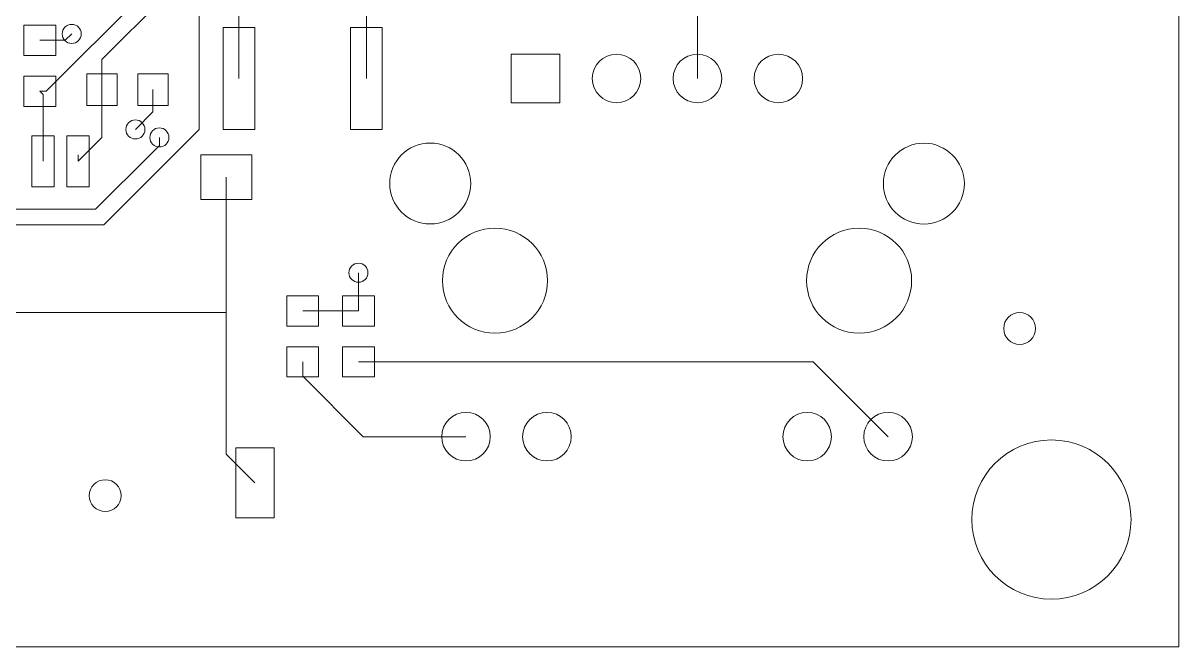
# Model space of a CAD drawing. Header units: millimetres. Extents: x 51948 to 52048, y 44936 to 45059.
# Drawn here: x 52011.86 to 52048.13, y 44935.82 to 44955.41 of the extents above; entities that cross this region are included whole.
import ezdxf

# ---------------------------------------------------------------- set-up
doc = ezdxf.new("R2010")
doc.units = ezdxf.units.MM
doc.layers.get('0').update_dxf_attribs({"linetype": 'CONTINUOUS', "lineweight": 0})

msp = doc.modelspace()

# ---------------------------------------------------------------- linework, layer by layer
for p, q in [((52048.13046, 45058.81878), (52048.13046, 44935.81928)), ((52017.38376, 44952.0702), (52017.38376, 44965.35186)), ((52022.62886, 44960.46998), (52022.62886, 44953.66786)), ((52033.02, 44958.4583), (52033.02, 44953.6704)), ((52012.58062, 44953.26908), (52016.38046, 44957.06892)), ((52014.33068, 44954.2673), (52016.88338, 44956.82)), ((52018.6309, 44957.06892), (52018.6309, 44953.66786)), ((52012.88034, 44955.34426), (52011.87958, 44955.34426)), ((52011.87958, 44955.34426), (52011.87958, 44954.3943)), ((52012.88034, 44954.3943), (52012.88034, 44955.34426)), ((52019.13128, 44955.26806), (52018.13052, 44955.26806)), ((52018.13052, 44955.26806), (52018.13052, 44952.06766)), ((52019.13128, 44952.06766), (52019.13128, 44955.26806)), ((52023.12924, 44955.26806), (52022.12848, 44955.26806)), ((52022.12848, 44955.26806), (52022.12848, 44952.06766)), ((52023.12924, 44952.06766), (52023.12924, 44955.26806)), ((52013.18006, 44954.86928), (52013.38072, 44955.06994)), ((52012.37996, 44954.86928), (52013.18006, 44954.86928)), ((52011.87958, 44954.3943), (52012.88034, 44954.3943)), ((52014.33068, 44953.31988), (52014.33068, 44954.2673)), ((52028.702, 44954.4324), (52027.178, 44954.4324)), ((52027.178, 44954.4324), (52027.178, 44952.9084)), ((52028.702, 44952.9084), (52028.702, 44954.4324)), ((52013.8557, 44953.82026), (52013.8557, 44952.8195)), ((52014.80566, 44953.82026), (52013.8557, 44953.82026)), ((52014.80566, 44952.8195), (52014.80566, 44953.82026)), ((52015.4559, 44953.82026), (52015.4559, 44952.8195)), ((52016.40586, 44953.82026), (52015.4559, 44953.82026)), ((52016.40586, 44952.8195), (52016.40586, 44953.82026)), ((52012.88034, 44953.74406), (52011.87958, 44953.74406)), ((52011.87958, 44953.74406), (52011.87958, 44952.7941)), ((52012.88034, 44952.7941), (52012.88034, 44953.74406)), ((52012.37996, 44953.26908), (52012.58062, 44953.26908)), ((52012.48156, 44953.16748), (52012.37996, 44953.26908)), ((52012.48156, 44951.06944), (52012.48156, 44953.16748)), ((52014.33068, 44953.31988), (52014.33068, 44951.81874)), ((52015.93088, 44953.31988), (52015.93088, 44952.62138)), ((52011.87958, 44952.7941), (52012.88034, 44952.7941)), ((52013.8557, 44952.8195), (52014.80566, 44952.8195)), ((52015.4559, 44952.8195), (52016.40586, 44952.8195)), ((52027.178, 44952.9084), (52028.702, 44952.9084)), ((52015.93088, 44952.62138), (52015.3797, 44952.0702)), ((52015.3797, 44950.06614), (52017.38376, 44952.0702)), ((52018.13052, 44952.06766), (52019.13128, 44952.06766)), ((52022.12848, 44952.06766), (52023.12924, 44952.06766)), ((52012.13104, 44951.86954), (52012.13104, 44950.26934)), ((52012.83208, 44951.86954), (52012.13104, 44951.86954)), ((52012.48156, 44951.06944), (52012.48156, 44951.67142)), ((52012.83208, 44950.26934), (52012.83208, 44951.86954)), ((52013.23086, 44951.86954), (52013.23086, 44950.26934)), ((52013.9319, 44951.86954), (52013.23086, 44951.86954)), ((52014.33068, 44951.81874), (52013.58138, 44951.06944)), ((52013.9319, 44950.26934), (52013.9319, 44951.86954)), ((52016.13154, 44951.81874), (52016.13154, 44951.56982)), ((52013.58138, 44951.06944), (52013.58138, 44951.2701)), ((52015.88008, 44951.31836), (52014.13002, 44949.5683)), ((52016.13154, 44951.56982), (52015.88008, 44951.31836)), ((52017.43202, 44951.26756), (52017.43202, 44949.87056)), ((52019.03222, 44951.26756), (52017.43202, 44951.26756)), ((52019.03222, 44949.87056), (52019.03222, 44951.26756)), ((52018.23212, 44950.56906), (52018.23212, 44946.31964)), ((52012.13104, 44950.26934), (52012.83208, 44950.26934)), ((52013.23086, 44950.26934), (52013.9319, 44950.26934)), ((52014.38402, 44949.07046), (52015.3797, 44950.06614)), ((52017.43202, 44949.87056), (52019.03222, 44949.87056)), ((52007.38124, 44949.5683), (52014.13002, 44949.5683)), ((52006.6294, 44949.07046), (52014.38402, 44949.07046)), ((52022.37994, 44946.37044), (52022.37994, 44947.56932)), ((52021.13026, 44946.84542), (52020.1295, 44946.84542)), ((52020.1295, 44946.84542), (52020.1295, 44945.89546)), ((52021.13026, 44945.89546), (52021.13026, 44946.84542)), ((52022.88032, 44946.84542), (52021.87956, 44946.84542)), ((52021.87956, 44946.84542), (52021.87956, 44945.89546)), ((52022.88032, 44945.89546), (52022.88032, 44946.84542)), ((52018.23212, 44946.31964), (52011.38174, 44946.31964)), ((52018.23212, 44946.31964), (52018.23212, 44941.86702)), ((52020.62988, 44946.37044), (52022.37994, 44946.37044)), ((52020.1295, 44945.89546), (52021.13026, 44945.89546)), ((52021.87956, 44945.89546), (52022.88032, 44945.89546)), ((52021.13026, 44945.24522), (52020.1295, 44945.24522)), ((52020.1295, 44945.24522), (52020.1295, 44944.29526)), ((52021.13026, 44944.29526), (52021.13026, 44945.24522)), ((52022.88032, 44945.24522), (52021.87956, 44945.24522)), ((52021.87956, 44945.24522), (52021.87956, 44944.29526)), ((52022.88032, 44944.29526), (52022.88032, 44945.24522)), ((52020.62988, 44944.77024), (52020.62988, 44944.32066)), ((52022.37994, 44944.77024), (52036.65474, 44944.77024)), ((52036.65474, 44944.77024), (52039.00424, 44942.42074)), ((52020.1295, 44944.29526), (52021.13026, 44944.29526)), ((52020.62988, 44944.32066), (52022.5298, 44942.42074)), ((52021.87956, 44944.29526), (52022.88032, 44944.29526)), ((52022.5298, 44942.42074), (52025.7556, 44942.42074)), ((52018.23212, 44941.86702), (52019.13128, 44940.96786)), ((52018.53184, 44942.06768), (52018.53184, 44939.86804)), ((52019.73072, 44942.06768), (52018.53184, 44942.06768)), ((52019.73072, 44939.86804), (52019.73072, 44942.06768)), ((52018.53184, 44939.86804), (52019.73072, 44939.86804)), ((52048.13046, 44935.81928), (51948.13066, 44935.81928))]:
    msp.add_line(p, q)
for centre, radius in [((52013.38072, 44955.06994), 0.29972), ((52030.48, 44953.6704), 0.762), ((52033.02, 44953.6704), 0.762), ((52035.56, 44953.6704), 0.762), ((52015.3797, 44952.0702), 0.29972), ((52016.13154, 44951.81874), 0.29972), ((52024.63292, 44950.37094), 1.27), ((52040.12692, 44950.3684), 1.27), ((52026.66492, 44947.3204), 1.64846), ((52038.09492, 44947.3204), 1.64846), ((52022.37994, 44947.56932), 0.29972), ((52043.13174, 44945.81926), 0.50038), ((52025.7556, 44942.42074), 0.762), ((52028.2956, 44942.42074), 0.762), ((52036.46424, 44942.42074), 0.762), ((52039.00424, 44942.42074), 0.762), ((52044.12996, 44939.81978), 2.49936), ((52014.43228, 44940.56908), 0.50038)]:
    msp.add_circle(centre, radius)

doc.saveas('drawing.dxf')
